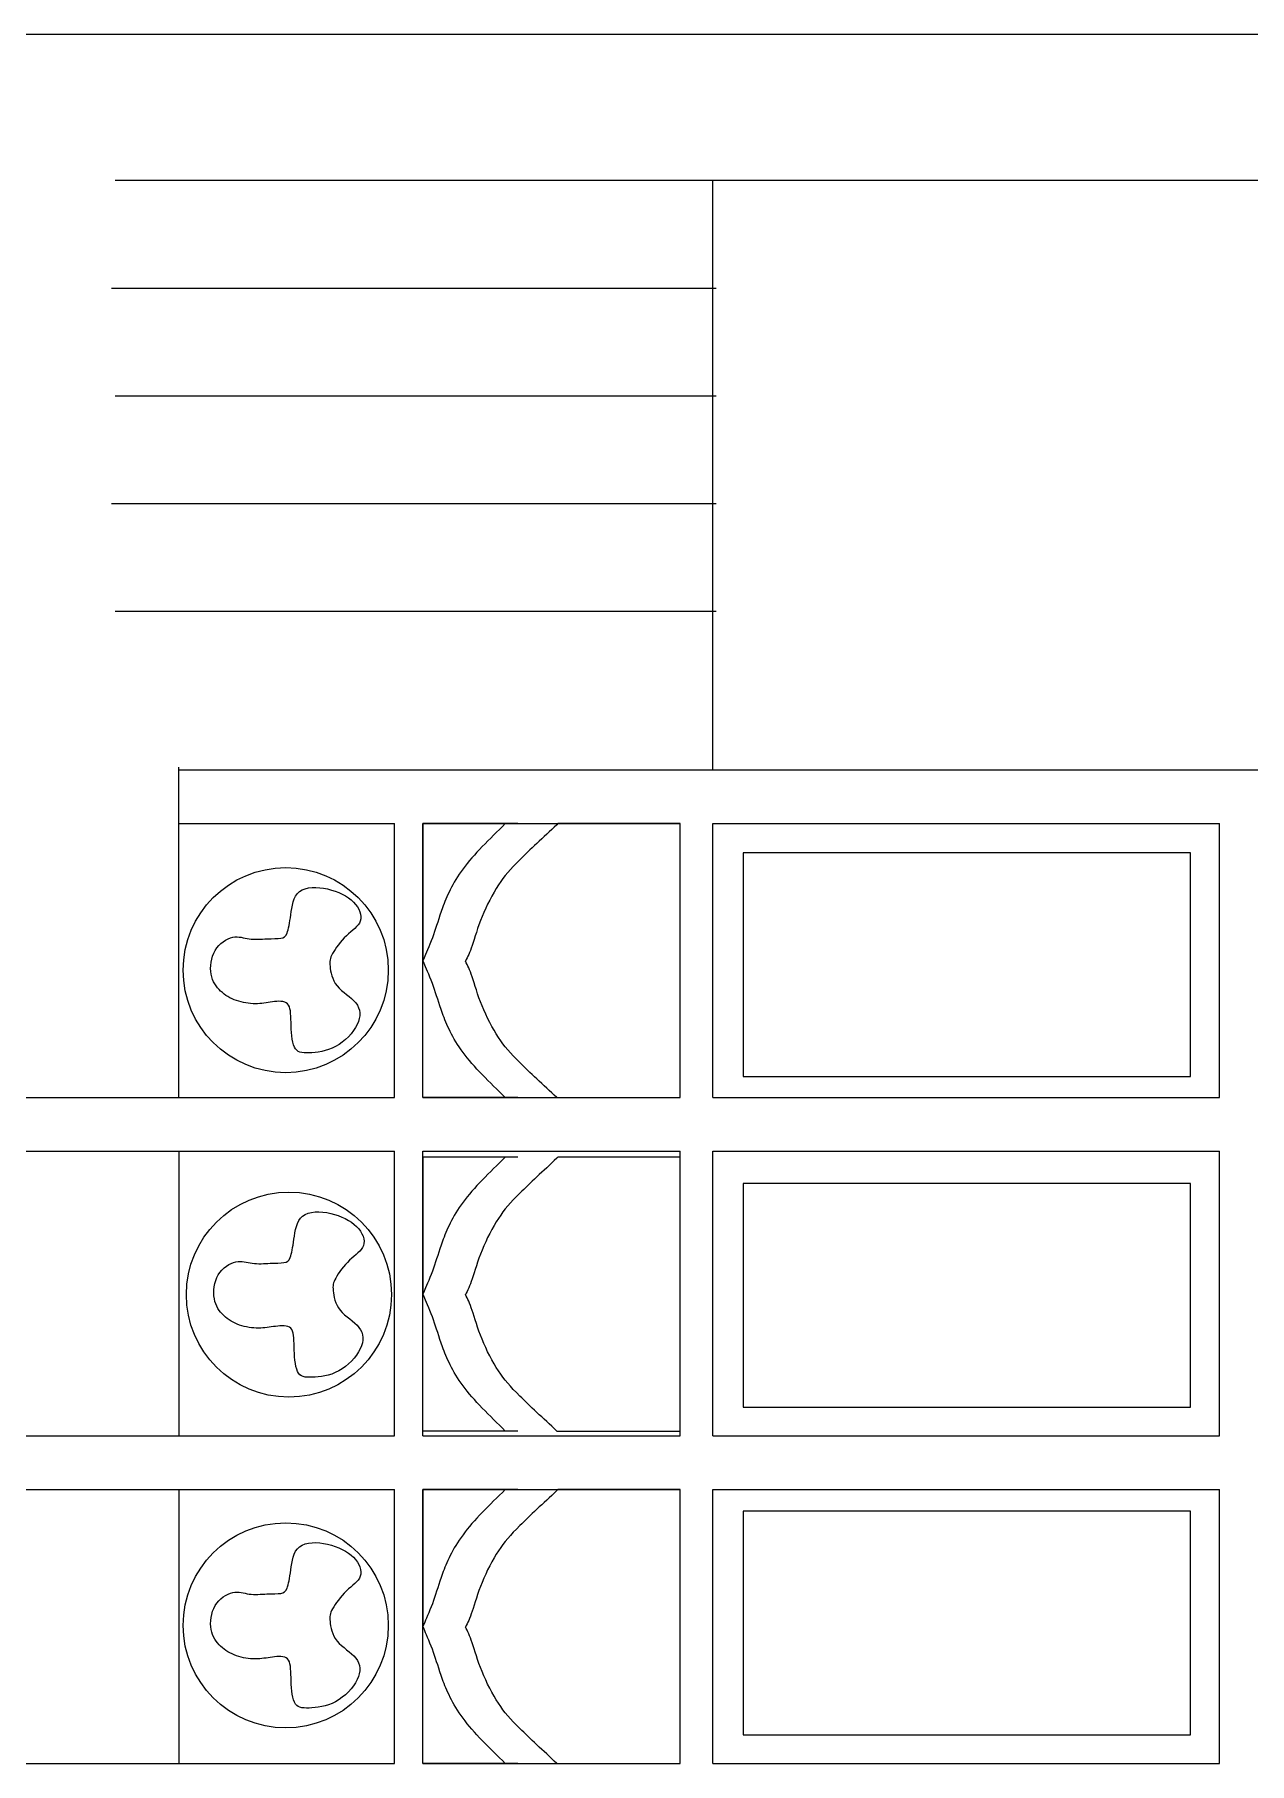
# Model space of a CAD drawing. Header units: centimetres. Extents: x -61 to 61, y -26 to 26.
# Drawn here: x 49.33 to 53.57, y -10.38 to -4.34 of the extents above; entities that cross this region are included whole.
import ezdxf

# ---------------------------------------------------------------- set-up
doc = ezdxf.new("R2010")
doc.units = ezdxf.units.CM
doc.header["$MEASUREMENT"] = 0
doc.layers.add('layer 1', color=7, linetype='Continuous')

msp = doc.modelspace()

# ---------------------------------------------------------------- linework, layer by layer
at = {"layer": 'layer 1', "lineweight": 9}
msp.add_open_spline([(60.45502, -4.34062), (60.45502, -4.34062), (48.91344, -4.34062), (48.91344, -4.34062)], degree=3, dxfattribs=at)
at = {"layer": 'layer 1', "color": 177, "lineweight": 9}
for points in [[(49.60742, -4.84939), (49.60742, -4.84939), (51.7064, -4.84939), (51.7064, -4.84939)], [(51.69422, -6.9082), (51.69422, -6.9082), (51.69422, -4.84939), (51.69422, -4.84939)], [(51.70112, -4.84939), (51.70112, -4.84939), (60.42167, -4.84939), (60.42167, -4.84939)], [(49.59545, -5.22558), (49.59545, -5.22558), (51.7064, -5.22558), (51.7064, -5.22558)], [(49.60742, -5.60174), (49.60742, -5.60174), (51.7064, -5.60174), (51.7064, -5.60174)], [(49.59545, -5.97795), (49.59545, -5.97795), (51.7064, -5.97795), (51.7064, -5.97795)], [(49.60742, -6.35411), (49.60742, -6.35411), (51.7064, -6.35411), (51.7064, -6.35411)], [(49.83071, -6.9082), (49.83071, -6.9082), (54.42458, -6.9082), (54.42458, -6.9082)], [(49.83071, -7.09591), (49.83071, -7.09591), (50.58333, -7.09591), (50.58333, -7.09591)], [(50.58333, -8.05239), (50.58333, -8.05239), (50.58333, -7.09591), (50.58333, -7.09591)], [(50.68232, -7.09591), (50.68232, -7.09591), (51.58079, -7.09591), (51.58079, -7.09591)], [(50.68232, -8.05239), (50.68232, -8.05239), (50.68232, -7.09591), (50.68232, -7.09591)], [(51.58079, -8.05239), (51.58079, -8.05239), (51.58079, -7.09591), (51.58079, -7.09591)], [(51.69422, -7.09591), (51.69422, -7.09591), (53.46368, -7.09591), (53.46368, -7.09591)], [(51.69422, -8.05239), (51.69422, -8.05239), (51.69422, -7.09591), (51.69422, -7.09591)], [(53.46368, -8.05239), (53.46368, -8.05239), (53.46368, -7.09591), (53.46368, -7.09591)], [(46.21015, -8.05239), (46.21015, -8.05239), (50.58333, -8.05239), (50.58333, -8.05239)], [(50.68232, -8.05239), (50.68232, -8.05239), (51.58079, -8.05239), (51.58079, -8.05239)], [(51.69422, -8.05239), (51.69422, -8.05239), (53.46368, -8.05239), (53.46368, -8.05239)], [(46.10178, -8.24011), (46.10178, -8.24011), (50.58333, -8.24011), (50.58333, -8.24011)], [(49.83071, -8.24011), (49.83071, -8.24011), (49.83071, -9.23324), (49.83071, -9.23324)], [(50.58333, -9.23324), (50.58333, -9.23324), (50.58333, -8.24011), (50.58333, -8.24011)], [(50.68232, -8.24011), (50.68232, -8.24011), (51.58079, -8.24011), (51.58079, -8.24011)], [(50.68232, -9.23324), (50.68232, -9.23324), (50.68232, -8.24011), (50.68232, -8.24011)], [(51.58079, -9.23324), (51.58079, -9.23324), (51.58079, -8.24011), (51.58079, -8.24011)], [(51.69422, -8.24011), (51.69422, -8.24011), (53.46368, -8.24011), (53.46368, -8.24011)], [(51.69422, -9.23324), (51.69422, -9.23324), (51.69422, -8.24011), (51.69422, -8.24011)], [(53.46368, -9.23324), (53.46368, -9.23324), (53.46368, -8.24011), (53.46368, -8.24011)], [(49.13106, -9.23324), (49.13106, -9.23324), (50.58333, -9.23324), (50.58333, -9.23324)], [(50.68232, -9.23324), (50.68232, -9.23324), (51.58079, -9.23324), (51.58079, -9.23324)], [(51.69422, -9.23324), (51.69422, -9.23324), (53.46368, -9.23324), (53.46368, -9.23324)], [(49.17686, -9.42095), (49.17686, -9.42095), (50.58333, -9.42095), (50.58333, -9.42095)], [(49.83071, -9.42095), (49.83071, -9.42095), (49.83071, -10.37744), (49.83071, -10.37744)], [(50.58333, -10.37744), (50.58333, -10.37744), (50.58333, -9.42095), (50.58333, -9.42095)], [(50.68232, -9.42095), (50.68232, -9.42095), (51.58079, -9.42095), (51.58079, -9.42095)], [(50.68232, -10.37744), (50.68232, -10.37744), (50.68232, -9.42095), (50.68232, -9.42095)], [(51.58079, -10.37744), (51.58079, -10.37744), (51.58079, -9.42095), (51.58079, -9.42095)], [(51.69422, -9.42095), (51.69422, -9.42095), (53.46368, -9.42095), (53.46368, -9.42095)], [(51.69422, -10.37744), (51.69422, -10.37744), (51.69422, -9.42095), (51.69422, -9.42095)], [(53.46368, -10.37744), (53.46368, -10.37744), (53.46368, -9.42095), (53.46368, -9.42095)], [(46.11404, -10.37744), (46.11404, -10.37744), (50.58333, -10.37744), (50.58333, -10.37744)], [(50.68232, -10.37744), (50.68232, -10.37744), (51.58079, -10.37744), (51.58079, -10.37744)], [(51.69422, -10.37744), (51.69422, -10.37744), (53.46368, -10.37744), (53.46368, -10.37744)]]:
    msp.add_open_spline(points, degree=3, dxfattribs=at)
for points, knots in [([(49.83071, -8.05239), (49.83071, -8.05239), (49.83071, -7.09591), (49.83071, -7.09591), (49.83071, -7.09591), (49.83071, -7.09591), (49.83071, -6.89897), (49.83071, -6.89897)], [0, 0, 0, 0, 0.3333333, 0.3333333, 0.3333333, 0.3333333, 1, 1, 1, 1]), ([(50.56167, -7.60748), (50.56167, -7.40976), (50.40138, -7.24947), (50.20366, -7.24947), (50.20366, -7.24947), (50.00594, -7.24947), (49.84565, -7.40976), (49.84565, -7.60748), (49.84565, -7.60748), (49.84565, -7.8052), (50.00594, -7.96549), (50.20366, -7.96549), (50.20366, -7.96549), (50.40138, -7.96549), (50.56167, -7.8052), (50.56167, -7.60748)], [0, 0, 0, 0, 0.2, 0.2, 0.2, 0.2, 0.4, 0.4, 0.4, 0.4, 0.6, 0.6, 0.6, 0.6, 1, 1, 1, 1]), ([(50.57267, -8.74038), (50.57267, -8.54266), (50.41238, -8.38237), (50.21466, -8.38237), (50.21466, -8.38237), (50.01694, -8.38237), (49.85665, -8.54266), (49.85665, -8.74038), (49.85665, -8.74038), (49.85665, -8.9381), (50.01694, -9.09839), (50.21466, -9.09839), (50.21466, -9.09839), (50.41238, -9.09839), (50.57267, -8.9381), (50.57267, -8.74038)], [0, 0, 0, 0, 0.2, 0.2, 0.2, 0.2, 0.4, 0.4, 0.4, 0.4, 0.6, 0.6, 0.6, 0.6, 1, 1, 1, 1]), ([(50.56167, -9.89527), (50.56167, -9.69755), (50.40138, -9.53727), (50.20366, -9.53727), (50.20366, -9.53727), (50.00594, -9.53727), (49.84565, -9.69755), (49.84565, -9.89527), (49.84565, -9.89527), (49.84565, -10.093), (50.00594, -10.25328), (50.20366, -10.25328), (50.20366, -10.25328), (50.40138, -10.25328), (50.56167, -10.093), (50.56167, -9.89527)], [0, 0, 0, 0, 0.2, 0.2, 0.2, 0.2, 0.4, 0.4, 0.4, 0.4, 0.6, 0.6, 0.6, 0.6, 1, 1, 1, 1])]:
    msp.add_open_spline(points, degree=3, knots=knots, dxfattribs=at)
at = {"layer": 'layer 1', "color": 242, "lineweight": 9}
for points, knots in [([(51.01412, -7.09591), (51.01412, -7.09591), (50.68232, -7.09591), (50.68232, -7.09591), (50.68232, -7.09591), (50.68232, -7.09591), (50.68232, -7.57415), (50.68232, -7.57415)], [0, 0, 0, 0, 0.3333333, 0.3333333, 0.3333333, 0.3333333, 1, 1, 1, 1]), ([(50.97012, -7.09591), (50.91513, -7.14948), (50.86013, -7.20305), (50.82255, -7.25367), (50.82255, -7.25367), (50.78497, -7.30428), (50.76481, -7.35195), (50.75106, -7.38953), (50.75106, -7.38953), (50.73731, -7.42711), (50.72998, -7.4546), (50.71959, -7.48369), (50.71959, -7.48369), (50.7092, -7.51279), (50.69576, -7.54347), (50.68904, -7.55881), (50.68904, -7.55881), (50.68232, -7.57415), (50.68232, -7.57415), (50.68232, -7.57415)], [0, 0, 0, 0, 0.1666667, 0.1666667, 0.1666667, 0.1666667, 0.3333333, 0.3333333, 0.3333333, 0.3333333, 0.5, 0.5, 0.5, 0.5, 0.6666667, 0.6666667, 0.6666667, 0.6666667, 1, 1, 1, 1]), ([(51.15019, -7.09992), (51.10253, -7.1441), (51.05487, -7.18826), (51.02095, -7.22181), (51.02095, -7.22181), (50.98704, -7.25536), (50.96688, -7.27827), (50.94625, -7.30989), (50.94625, -7.30989), (50.92563, -7.34151), (50.90455, -7.38184), (50.88897, -7.42034), (50.88897, -7.42034), (50.87339, -7.45883), (50.8633, -7.4955), (50.85459, -7.52116), (50.85459, -7.52116), (50.84589, -7.54682), (50.83855, -7.56149), (50.83122, -7.57616)], [0, 0, 0, 0, 0.1666667, 0.1666667, 0.1666667, 0.1666667, 0.3333333, 0.3333333, 0.3333333, 0.3333333, 0.5, 0.5, 0.5, 0.5, 0.6666667, 0.6666667, 0.6666667, 0.6666667, 1, 1, 1, 1]), ([(51.15019, -8.05239), (51.15019, -8.05239), (51.58079, -8.05239), (51.58079, -8.05239), (51.58079, -8.05239), (51.58079, -8.05239), (51.58079, -7.09591), (51.58079, -7.09591), (51.58079, -7.09591), (51.58079, -7.09591), (51.15342, -7.09591), (51.15342, -7.09591), (51.15342, -7.09591), (51.15342, -7.09591), (51.15019, -7.09992), (51.15019, -7.09992)], [0, 0, 0, 0, 0.2, 0.2, 0.2, 0.2, 0.4, 0.4, 0.4, 0.4, 0.6, 0.6, 0.6, 0.6, 1, 1, 1, 1]), ([(51.80057, -7.97874), (51.80057, -7.97874), (51.80057, -7.19782), (51.80057, -7.19782), (51.80057, -7.19782), (51.80057, -7.19782), (53.36243, -7.19782), (53.36243, -7.19782), (53.36243, -7.19782), (53.36243, -7.19782), (53.36243, -7.97874), (53.36243, -7.97874), (53.36243, -7.97874), (53.36243, -7.97874), (51.80057, -7.97874), (51.80057, -7.97874)], [0, 0, 0, 0, 0.2, 0.2, 0.2, 0.2, 0.4, 0.4, 0.4, 0.4, 0.6, 0.6, 0.6, 0.6, 1, 1, 1, 1]), ([(50.20999, -7.72474), (50.22099, -7.73573), (50.22099, -7.75957), (50.22191, -7.78982), (50.22191, -7.78982), (50.22283, -7.82006), (50.22466, -7.85673), (50.23383, -7.87597), (50.23383, -7.87597), (50.243, -7.89522), (50.25949, -7.89705), (50.28516, -7.89614), (50.28516, -7.89614), (50.31082, -7.89522), (50.34565, -7.89156), (50.37773, -7.87414), (50.37773, -7.87414), (50.40981, -7.85673), (50.43914, -7.82556), (50.45289, -7.79714), (50.45289, -7.79714), (50.46664, -7.76873), (50.46481, -7.74307), (50.44831, -7.72198), (50.44831, -7.72198), (50.43181, -7.7009), (50.40065, -7.6844), (50.38267, -7.66234), (50.38267, -7.66234), (50.3647, -7.64028), (50.35992, -7.61265), (50.35808, -7.59432), (50.35808, -7.59432), (50.35626, -7.57599), (50.35737, -7.56696), (50.36709, -7.5496), (50.36709, -7.5496), (50.37682, -7.53225), (50.39514, -7.50659), (50.41531, -7.48734), (50.41531, -7.48734), (50.43547, -7.46809), (50.45748, -7.45526), (50.46389, -7.43601), (50.46389, -7.43601), (50.47031, -7.41676), (50.46114, -7.3911), (50.44006, -7.37002), (50.44006, -7.37002), (50.41898, -7.34894), (50.38598, -7.33244), (50.34964, -7.32411), (50.34964, -7.32411), (50.3133, -7.31578), (50.2736, -7.31563), (50.2516, -7.33305), (50.2516, -7.33305), (50.2296, -7.35046), (50.2253, -7.38544), (50.22118, -7.41409), (50.22118, -7.41409), (50.21706, -7.44275), (50.21313, -7.46506), (50.2083, -7.47792), (50.2083, -7.47792), (50.20348, -7.49078), (50.19776, -7.49417), (50.1863, -7.49577), (50.1863, -7.49577), (50.17483, -7.49737), (50.15762, -7.49716), (50.1377, -7.49805), (50.1377, -7.49805), (50.11778, -7.49895), (50.09514, -7.50093), (50.07557, -7.49826), (50.07557, -7.49826), (50.05601, -7.49559), (50.03951, -7.48826), (50.01843, -7.49284), (50.01843, -7.49284), (49.99735, -7.49742), (49.97169, -7.51392), (49.95702, -7.53867), (49.95702, -7.53867), (49.94235, -7.56342), (49.93869, -7.59641), (49.94327, -7.62208), (49.94327, -7.62208), (49.94785, -7.64774), (49.96069, -7.66607), (49.97627, -7.68074), (49.97627, -7.68074), (49.99185, -7.6954), (50.01018, -7.7064), (50.03126, -7.71374), (50.03126, -7.71374), (50.05235, -7.72107), (50.07618, -7.72473), (50.09726, -7.72473), (50.09726, -7.72473), (50.11834, -7.72473), (50.13667, -7.72107), (50.15683, -7.71832), (50.15683, -7.71832), (50.177, -7.71557), (50.199, -7.71374), (50.20999, -7.72474)], [0, 0, 0, 0, 0.0357143, 0.0357143, 0.0357143, 0.0357143, 0.0714286, 0.0714286, 0.0714286, 0.0714286, 0.1071429, 0.1071429, 0.1071429, 0.1071429, 0.1428571, 0.1428571, 0.1428571, 0.1428571, 0.1785714, 0.1785714, 0.1785714, 0.1785714, 0.2142857, 0.2142857, 0.2142857, 0.2142857, 0.25, 0.25, 0.25, 0.25, 0.2857143, 0.2857143, 0.2857143, 0.2857143, 0.3214286, 0.3214286, 0.3214286, 0.3214286, 0.3571429, 0.3571429, 0.3571429, 0.3571429, 0.3928571, 0.3928571, 0.3928571, 0.3928571, 0.4285714, 0.4285714, 0.4285714, 0.4285714, 0.4642857, 0.4642857, 0.4642857, 0.4642857, 0.5, 0.5, 0.5, 0.5, 0.5357143, 0.5357143, 0.5357143, 0.5357143, 0.5714286, 0.5714286, 0.5714286, 0.5714286, 0.6071429, 0.6071429, 0.6071429, 0.6071429, 0.6428571, 0.6428571, 0.6428571, 0.6428571, 0.6785714, 0.6785714, 0.6785714, 0.6785714, 0.7142857, 0.7142857, 0.7142857, 0.7142857, 0.75, 0.75, 0.75, 0.75, 0.7857143, 0.7857143, 0.7857143, 0.7857143, 0.8214286, 0.8214286, 0.8214286, 0.8214286, 0.8571429, 0.8571429, 0.8571429, 0.8571429, 0.8928571, 0.8928571, 0.8928571, 0.8928571, 0.9285714, 0.9285714, 0.9285714, 0.9285714, 1, 1, 1, 1]), ([(51.01412, -8.05239), (51.01412, -8.05239), (50.68232, -8.05239), (50.68232, -8.05239), (50.68232, -8.05239), (50.68232, -8.05239), (50.68232, -7.57415), (50.68232, -7.57415)], [0, 0, 0, 0, 0.3333333, 0.3333333, 0.3333333, 0.3333333, 1, 1, 1, 1]), ([(50.97012, -8.05239), (50.91513, -7.99882), (50.86013, -7.94525), (50.82255, -7.89464), (50.82255, -7.89464), (50.78497, -7.84402), (50.76481, -7.79636), (50.75106, -7.75878), (50.75106, -7.75878), (50.73731, -7.7212), (50.72998, -7.6937), (50.71959, -7.66461), (50.71959, -7.66461), (50.7092, -7.63552), (50.69576, -7.60484), (50.68904, -7.5895), (50.68904, -7.5895), (50.68232, -7.57415), (50.68232, -7.57415), (50.68232, -7.57415)], [0, 0, 0, 0, 0.1666667, 0.1666667, 0.1666667, 0.1666667, 0.3333333, 0.3333333, 0.3333333, 0.3333333, 0.5, 0.5, 0.5, 0.5, 0.6666667, 0.6666667, 0.6666667, 0.6666667, 1, 1, 1, 1]), ([(51.15019, -8.05239), (51.10253, -8.00822), (51.05487, -7.96405), (51.02095, -7.93051), (51.02095, -7.93051), (50.98704, -7.89696), (50.96688, -7.87405), (50.94625, -7.84243), (50.94625, -7.84243), (50.92563, -7.8108), (50.90455, -7.77047), (50.88897, -7.73198), (50.88897, -7.73198), (50.87339, -7.69348), (50.8633, -7.65682), (50.85459, -7.63116), (50.85459, -7.63116), (50.84589, -7.60549), (50.83855, -7.59082), (50.83122, -7.57616)], [0, 0, 0, 0, 0.1666667, 0.1666667, 0.1666667, 0.1666667, 0.3333333, 0.3333333, 0.3333333, 0.3333333, 0.5, 0.5, 0.5, 0.5, 0.6666667, 0.6666667, 0.6666667, 0.6666667, 1, 1, 1, 1]), ([(51.01412, -8.26025), (51.01412, -8.26025), (50.68232, -8.26025), (50.68232, -8.26025), (50.68232, -8.26025), (50.68232, -8.26025), (50.68232, -8.73849), (50.68232, -8.73849)], [0, 0, 0, 0, 0.3333333, 0.3333333, 0.3333333, 0.3333333, 1, 1, 1, 1]), ([(50.97012, -8.26025), (50.91513, -8.31382), (50.86013, -8.36739), (50.82255, -8.41801), (50.82255, -8.41801), (50.78497, -8.46862), (50.76481, -8.51628), (50.75106, -8.55386), (50.75106, -8.55386), (50.73731, -8.59144), (50.72998, -8.61894), (50.71959, -8.64803), (50.71959, -8.64803), (50.7092, -8.67713), (50.69576, -8.70781), (50.68904, -8.72315), (50.68904, -8.72315), (50.68232, -8.73849), (50.68232, -8.73849), (50.68232, -8.73849)], [0, 0, 0, 0, 0.1666667, 0.1666667, 0.1666667, 0.1666667, 0.3333333, 0.3333333, 0.3333333, 0.3333333, 0.5, 0.5, 0.5, 0.5, 0.6666667, 0.6666667, 0.6666667, 0.6666667, 1, 1, 1, 1]), ([(51.15019, -8.26426), (51.10253, -8.30843), (51.05487, -8.3526), (51.02095, -8.38615), (51.02095, -8.38615), (50.98704, -8.41969), (50.96688, -8.4426), (50.94625, -8.47422), (50.94625, -8.47422), (50.92563, -8.50585), (50.90455, -8.54618), (50.88897, -8.58468), (50.88897, -8.58468), (50.87339, -8.62317), (50.8633, -8.65984), (50.85459, -8.6855), (50.85459, -8.6855), (50.84589, -8.71116), (50.83855, -8.72583), (50.83122, -8.7405)], [0, 0, 0, 0, 0.1666667, 0.1666667, 0.1666667, 0.1666667, 0.3333333, 0.3333333, 0.3333333, 0.3333333, 0.5, 0.5, 0.5, 0.5, 0.6666667, 0.6666667, 0.6666667, 0.6666667, 1, 1, 1, 1]), ([(51.15019, -9.21673), (51.15019, -9.21673), (51.58079, -9.21673), (51.58079, -9.21673), (51.58079, -9.21673), (51.58079, -9.21673), (51.58079, -8.26025), (51.58079, -8.26025), (51.58079, -8.26025), (51.58079, -8.26025), (51.15342, -8.26025), (51.15342, -8.26025), (51.15342, -8.26025), (51.15342, -8.26025), (51.15019, -8.26426), (51.15019, -8.26426)], [0, 0, 0, 0, 0.2, 0.2, 0.2, 0.2, 0.4, 0.4, 0.4, 0.4, 0.6, 0.6, 0.6, 0.6, 1, 1, 1, 1]), ([(51.80057, -9.13363), (51.80057, -9.13363), (51.80057, -8.35271), (51.80057, -8.35271), (51.80057, -8.35271), (51.80057, -8.35271), (53.36243, -8.35271), (53.36243, -8.35271), (53.36243, -8.35271), (53.36243, -8.35271), (53.36243, -9.13363), (53.36243, -9.13363), (53.36243, -9.13363), (53.36243, -9.13363), (51.80057, -9.13363), (51.80057, -9.13363)], [0, 0, 0, 0, 0.2, 0.2, 0.2, 0.2, 0.4, 0.4, 0.4, 0.4, 0.6, 0.6, 0.6, 0.6, 1, 1, 1, 1]), ([(50.22099, -8.85764), (50.23199, -8.86863), (50.23199, -8.89247), (50.23291, -8.92272), (50.23291, -8.92272), (50.23383, -8.95296), (50.23566, -8.98963), (50.24483, -9.00887), (50.24483, -9.00887), (50.254, -9.02812), (50.27049, -9.02996), (50.29616, -9.02904), (50.29616, -9.02904), (50.32182, -9.02812), (50.35665, -9.02446), (50.38873, -9.00704), (50.38873, -9.00704), (50.42082, -8.98963), (50.45014, -8.95846), (50.46389, -8.93004), (50.46389, -8.93004), (50.47764, -8.90163), (50.47581, -8.87597), (50.45931, -8.85488), (50.45931, -8.85488), (50.44281, -8.8338), (50.41165, -8.8173), (50.39367, -8.79524), (50.39367, -8.79524), (50.37571, -8.77318), (50.37092, -8.74555), (50.36909, -8.72722), (50.36909, -8.72722), (50.36726, -8.70889), (50.36837, -8.69986), (50.37809, -8.68251), (50.37809, -8.68251), (50.38782, -8.66515), (50.40615, -8.63949), (50.42631, -8.62024), (50.42631, -8.62024), (50.44647, -8.601), (50.46848, -8.58816), (50.47489, -8.56891), (50.47489, -8.56891), (50.48131, -8.54967), (50.47214, -8.524), (50.45106, -8.50292), (50.45106, -8.50292), (50.42998, -8.48184), (50.39698, -8.46534), (50.36064, -8.45701), (50.36064, -8.45701), (50.3243, -8.44868), (50.2846, -8.44853), (50.2626, -8.46595), (50.2626, -8.46595), (50.24061, -8.48336), (50.2363, -8.51834), (50.23218, -8.54699), (50.23218, -8.54699), (50.22806, -8.57565), (50.22413, -8.59797), (50.21931, -8.61082), (50.21931, -8.61082), (50.21448, -8.62368), (50.20876, -8.62708), (50.1973, -8.62867), (50.1973, -8.62867), (50.18584, -8.63027), (50.16863, -8.63006), (50.1487, -8.63095), (50.1487, -8.63095), (50.12878, -8.63185), (50.10614, -8.63383), (50.08657, -8.63116), (50.08657, -8.63116), (50.06701, -8.62849), (50.05051, -8.62116), (50.02943, -8.62574), (50.02943, -8.62574), (50.00835, -8.63032), (49.98269, -8.64682), (49.96802, -8.67157), (49.96802, -8.67157), (49.95336, -8.69632), (49.94969, -8.72931), (49.95427, -8.75498), (49.95427, -8.75498), (49.95885, -8.78064), (49.97169, -8.79897), (49.98727, -8.81364), (49.98727, -8.81364), (50.00285, -8.82831), (50.02118, -8.8393), (50.04227, -8.84664), (50.04227, -8.84664), (50.06335, -8.85397), (50.08718, -8.85763), (50.10826, -8.85763), (50.10826, -8.85763), (50.12934, -8.85763), (50.14767, -8.85397), (50.16783, -8.85122), (50.16783, -8.85122), (50.188, -8.84847), (50.21, -8.84664), (50.22099, -8.85764)], [0, 0, 0, 0, 0.0357143, 0.0357143, 0.0357143, 0.0357143, 0.0714286, 0.0714286, 0.0714286, 0.0714286, 0.1071429, 0.1071429, 0.1071429, 0.1071429, 0.1428571, 0.1428571, 0.1428571, 0.1428571, 0.1785714, 0.1785714, 0.1785714, 0.1785714, 0.2142857, 0.2142857, 0.2142857, 0.2142857, 0.25, 0.25, 0.25, 0.25, 0.2857143, 0.2857143, 0.2857143, 0.2857143, 0.3214286, 0.3214286, 0.3214286, 0.3214286, 0.3571429, 0.3571429, 0.3571429, 0.3571429, 0.3928571, 0.3928571, 0.3928571, 0.3928571, 0.4285714, 0.4285714, 0.4285714, 0.4285714, 0.4642857, 0.4642857, 0.4642857, 0.4642857, 0.5, 0.5, 0.5, 0.5, 0.5357143, 0.5357143, 0.5357143, 0.5357143, 0.5714286, 0.5714286, 0.5714286, 0.5714286, 0.6071429, 0.6071429, 0.6071429, 0.6071429, 0.6428571, 0.6428571, 0.6428571, 0.6428571, 0.6785714, 0.6785714, 0.6785714, 0.6785714, 0.7142857, 0.7142857, 0.7142857, 0.7142857, 0.75, 0.75, 0.75, 0.75, 0.7857143, 0.7857143, 0.7857143, 0.7857143, 0.8214286, 0.8214286, 0.8214286, 0.8214286, 0.8571429, 0.8571429, 0.8571429, 0.8571429, 0.8928571, 0.8928571, 0.8928571, 0.8928571, 0.9285714, 0.9285714, 0.9285714, 0.9285714, 1, 1, 1, 1]), ([(51.01412, -9.21673), (51.01412, -9.21673), (50.68232, -9.21673), (50.68232, -9.21673), (50.68232, -9.21673), (50.68232, -9.21673), (50.68232, -8.73849), (50.68232, -8.73849)], [0, 0, 0, 0, 0.3333333, 0.3333333, 0.3333333, 0.3333333, 1, 1, 1, 1]), ([(50.97012, -9.21673), (50.91513, -9.16316), (50.86013, -9.10959), (50.82255, -9.05898), (50.82255, -9.05898), (50.78497, -9.00836), (50.76481, -8.9607), (50.75106, -8.92312), (50.75106, -8.92312), (50.73731, -8.88554), (50.72998, -8.85804), (50.71959, -8.82895), (50.71959, -8.82895), (50.7092, -8.79985), (50.69576, -8.76918), (50.68904, -8.75384), (50.68904, -8.75384), (50.68232, -8.73849), (50.68232, -8.73849), (50.68232, -8.73849)], [0, 0, 0, 0, 0.1666667, 0.1666667, 0.1666667, 0.1666667, 0.3333333, 0.3333333, 0.3333333, 0.3333333, 0.5, 0.5, 0.5, 0.5, 0.6666667, 0.6666667, 0.6666667, 0.6666667, 1, 1, 1, 1]), ([(51.15019, -9.21673), (51.10253, -9.17256), (51.05487, -9.12839), (51.02095, -9.09485), (51.02095, -9.09485), (50.98704, -9.0613), (50.96688, -9.03839), (50.94625, -9.00677), (50.94625, -9.00677), (50.92563, -8.97514), (50.90455, -8.93481), (50.88897, -8.89632), (50.88897, -8.89632), (50.87339, -8.85782), (50.8633, -8.82115), (50.85459, -8.7955), (50.85459, -8.7955), (50.84589, -8.76983), (50.83855, -8.75516), (50.83122, -8.7405)], [0, 0, 0, 0, 0.1666667, 0.1666667, 0.1666667, 0.1666667, 0.3333333, 0.3333333, 0.3333333, 0.3333333, 0.5, 0.5, 0.5, 0.5, 0.6666667, 0.6666667, 0.6666667, 0.6666667, 1, 1, 1, 1]), ([(51.01412, -9.42095), (51.01412, -9.42095), (50.68232, -9.42095), (50.68232, -9.42095), (50.68232, -9.42095), (50.68232, -9.42095), (50.68232, -9.89919), (50.68232, -9.89919)], [0, 0, 0, 0, 0.3333333, 0.3333333, 0.3333333, 0.3333333, 1, 1, 1, 1]), ([(50.97012, -9.42095), (50.91513, -9.47452), (50.86013, -9.52809), (50.82255, -9.57871), (50.82255, -9.57871), (50.78497, -9.62932), (50.76481, -9.67699), (50.75106, -9.71457), (50.75106, -9.71457), (50.73731, -9.75215), (50.72998, -9.77965), (50.71959, -9.80873), (50.71959, -9.80873), (50.7092, -9.83783), (50.69576, -9.86851), (50.68904, -9.88385), (50.68904, -9.88385), (50.68232, -9.89919), (50.68232, -9.89919), (50.68232, -9.89919)], [0, 0, 0, 0, 0.1666667, 0.1666667, 0.1666667, 0.1666667, 0.3333333, 0.3333333, 0.3333333, 0.3333333, 0.5, 0.5, 0.5, 0.5, 0.6666667, 0.6666667, 0.6666667, 0.6666667, 1, 1, 1, 1]), ([(51.15019, -9.42496), (51.10253, -9.46914), (51.05487, -9.51331), (51.02095, -9.54685), (51.02095, -9.54685), (50.98704, -9.5804), (50.96688, -9.60331), (50.94625, -9.63493), (50.94625, -9.63493), (50.92563, -9.66655), (50.90455, -9.70689), (50.88897, -9.74538), (50.88897, -9.74538), (50.87339, -9.78388), (50.8633, -9.82054), (50.85459, -9.8462), (50.85459, -9.8462), (50.84589, -9.87187), (50.83855, -9.88653), (50.83122, -9.9012)], [0, 0, 0, 0, 0.1666667, 0.1666667, 0.1666667, 0.1666667, 0.3333333, 0.3333333, 0.3333333, 0.3333333, 0.5, 0.5, 0.5, 0.5, 0.6666667, 0.6666667, 0.6666667, 0.6666667, 1, 1, 1, 1]), ([(51.15019, -10.37744), (51.15019, -10.37744), (51.58079, -10.37744), (51.58079, -10.37744), (51.58079, -10.37744), (51.58079, -10.37744), (51.58079, -9.42095), (51.58079, -9.42095), (51.58079, -9.42095), (51.58079, -9.42095), (51.15342, -9.42095), (51.15342, -9.42095), (51.15342, -9.42095), (51.15342, -9.42095), (51.15019, -9.42496), (51.15019, -9.42496)], [0, 0, 0, 0, 0.2, 0.2, 0.2, 0.2, 0.4, 0.4, 0.4, 0.4, 0.6, 0.6, 0.6, 0.6, 1, 1, 1, 1]), ([(51.80057, -10.27753), (51.80057, -10.27753), (51.80057, -9.4966), (51.80057, -9.4966), (51.80057, -9.4966), (51.80057, -9.4966), (53.36243, -9.4966), (53.36243, -9.4966), (53.36243, -9.4966), (53.36243, -9.4966), (53.36243, -10.27753), (53.36243, -10.27753), (53.36243, -10.27753), (53.36243, -10.27753), (51.80057, -10.27753), (51.80057, -10.27753)], [0, 0, 0, 0, 0.2, 0.2, 0.2, 0.2, 0.4, 0.4, 0.4, 0.4, 0.6, 0.6, 0.6, 0.6, 1, 1, 1, 1]), ([(50.20999, -10.01253), (50.22099, -10.02353), (50.22099, -10.04736), (50.22191, -10.07761), (50.22191, -10.07761), (50.22283, -10.10785), (50.22466, -10.14452), (50.23383, -10.16377), (50.23383, -10.16377), (50.243, -10.18301), (50.25949, -10.18485), (50.28516, -10.18393), (50.28516, -10.18393), (50.31082, -10.18301), (50.34565, -10.17935), (50.37773, -10.16194), (50.37773, -10.16194), (50.40981, -10.14452), (50.43914, -10.11335), (50.45289, -10.08494), (50.45289, -10.08494), (50.46664, -10.05652), (50.46481, -10.03086), (50.44831, -10.00978), (50.44831, -10.00978), (50.43181, -9.98869), (50.40065, -9.9722), (50.38267, -9.95013), (50.38267, -9.95013), (50.3647, -9.92807), (50.35992, -9.90045), (50.35808, -9.88211), (50.35808, -9.88211), (50.35626, -9.86378), (50.35737, -9.85475), (50.36709, -9.8374), (50.36709, -9.8374), (50.37682, -9.82005), (50.39514, -9.79438), (50.41531, -9.77513), (50.41531, -9.77513), (50.43547, -9.75589), (50.45748, -9.74305), (50.46389, -9.72381), (50.46389, -9.72381), (50.47031, -9.70456), (50.46114, -9.67889), (50.44006, -9.65781), (50.44006, -9.65781), (50.41898, -9.63673), (50.38598, -9.62023), (50.34964, -9.61191), (50.34964, -9.61191), (50.3133, -9.60358), (50.2736, -9.60342), (50.2516, -9.62084), (50.2516, -9.62084), (50.2296, -9.63825), (50.2253, -9.67323), (50.22118, -9.70189), (50.22118, -9.70189), (50.21706, -9.73054), (50.21313, -9.75286), (50.2083, -9.76571), (50.2083, -9.76571), (50.20348, -9.77857), (50.19776, -9.78197), (50.1863, -9.78356), (50.1863, -9.78356), (50.17483, -9.78516), (50.15762, -9.78495), (50.1377, -9.78584), (50.1377, -9.78584), (50.11778, -9.78674), (50.09514, -9.78872), (50.07557, -9.78605), (50.07557, -9.78605), (50.05601, -9.78338), (50.03951, -9.77605), (50.01843, -9.78063), (50.01843, -9.78063), (49.99735, -9.78522), (49.97169, -9.80171), (49.95702, -9.82646), (49.95702, -9.82646), (49.94235, -9.85121), (49.93869, -9.88421), (49.94327, -9.90987), (49.94327, -9.90987), (49.94785, -9.93554), (49.96069, -9.95386), (49.97627, -9.96853), (49.97627, -9.96853), (49.99185, -9.9832), (50.01018, -9.99419), (50.03126, -10.00153), (50.03126, -10.00153), (50.05235, -10.00886), (50.07618, -10.01253), (50.09726, -10.01253), (50.09726, -10.01253), (50.11834, -10.01253), (50.13667, -10.00886), (50.15683, -10.00611), (50.15683, -10.00611), (50.177, -10.00336), (50.199, -10.00153), (50.20999, -10.01253)], [0, 0, 0, 0, 0.0357143, 0.0357143, 0.0357143, 0.0357143, 0.0714286, 0.0714286, 0.0714286, 0.0714286, 0.1071429, 0.1071429, 0.1071429, 0.1071429, 0.1428571, 0.1428571, 0.1428571, 0.1428571, 0.1785714, 0.1785714, 0.1785714, 0.1785714, 0.2142857, 0.2142857, 0.2142857, 0.2142857, 0.25, 0.25, 0.25, 0.25, 0.2857143, 0.2857143, 0.2857143, 0.2857143, 0.3214286, 0.3214286, 0.3214286, 0.3214286, 0.3571429, 0.3571429, 0.3571429, 0.3571429, 0.3928571, 0.3928571, 0.3928571, 0.3928571, 0.4285714, 0.4285714, 0.4285714, 0.4285714, 0.4642857, 0.4642857, 0.4642857, 0.4642857, 0.5, 0.5, 0.5, 0.5, 0.5357143, 0.5357143, 0.5357143, 0.5357143, 0.5714286, 0.5714286, 0.5714286, 0.5714286, 0.6071429, 0.6071429, 0.6071429, 0.6071429, 0.6428571, 0.6428571, 0.6428571, 0.6428571, 0.6785714, 0.6785714, 0.6785714, 0.6785714, 0.7142857, 0.7142857, 0.7142857, 0.7142857, 0.75, 0.75, 0.75, 0.75, 0.7857143, 0.7857143, 0.7857143, 0.7857143, 0.8214286, 0.8214286, 0.8214286, 0.8214286, 0.8571429, 0.8571429, 0.8571429, 0.8571429, 0.8928571, 0.8928571, 0.8928571, 0.8928571, 0.9285714, 0.9285714, 0.9285714, 0.9285714, 1, 1, 1, 1]), ([(51.01412, -10.37744), (51.01412, -10.37744), (50.68232, -10.37744), (50.68232, -10.37744), (50.68232, -10.37744), (50.68232, -10.37744), (50.68232, -9.89919), (50.68232, -9.89919)], [0, 0, 0, 0, 0.3333333, 0.3333333, 0.3333333, 0.3333333, 1, 1, 1, 1]), ([(50.97012, -10.37744), (50.91513, -10.32387), (50.86013, -10.27029), (50.82255, -10.21968), (50.82255, -10.21968), (50.78497, -10.16906), (50.76481, -10.1214), (50.75106, -10.08382), (50.75106, -10.08382), (50.73731, -10.04624), (50.72998, -10.01874), (50.71959, -9.98965), (50.71959, -9.98965), (50.7092, -9.96056), (50.69576, -9.92988), (50.68904, -9.91454), (50.68904, -9.91454), (50.68232, -9.89919), (50.68232, -9.89919), (50.68232, -9.89919)], [0, 0, 0, 0, 0.1666667, 0.1666667, 0.1666667, 0.1666667, 0.3333333, 0.3333333, 0.3333333, 0.3333333, 0.5, 0.5, 0.5, 0.5, 0.6666667, 0.6666667, 0.6666667, 0.6666667, 1, 1, 1, 1]), ([(51.15019, -10.37744), (51.10253, -10.33326), (51.05487, -10.28909), (51.02095, -10.25555), (51.02095, -10.25555), (50.98704, -10.222), (50.96688, -10.19909), (50.94625, -10.16747), (50.94625, -10.16747), (50.92563, -10.13585), (50.90455, -10.09551), (50.88897, -10.05702), (50.88897, -10.05702), (50.87339, -10.01852), (50.8633, -9.98186), (50.85459, -9.9562), (50.85459, -9.9562), (50.84589, -9.93053), (50.83855, -9.91586), (50.83122, -9.9012)], [0, 0, 0, 0, 0.1666667, 0.1666667, 0.1666667, 0.1666667, 0.3333333, 0.3333333, 0.3333333, 0.3333333, 0.5, 0.5, 0.5, 0.5, 0.6666667, 0.6666667, 0.6666667, 0.6666667, 1, 1, 1, 1])]:
    msp.add_open_spline(points, degree=3, knots=knots, dxfattribs=at)

doc.saveas('drawing.dxf')
